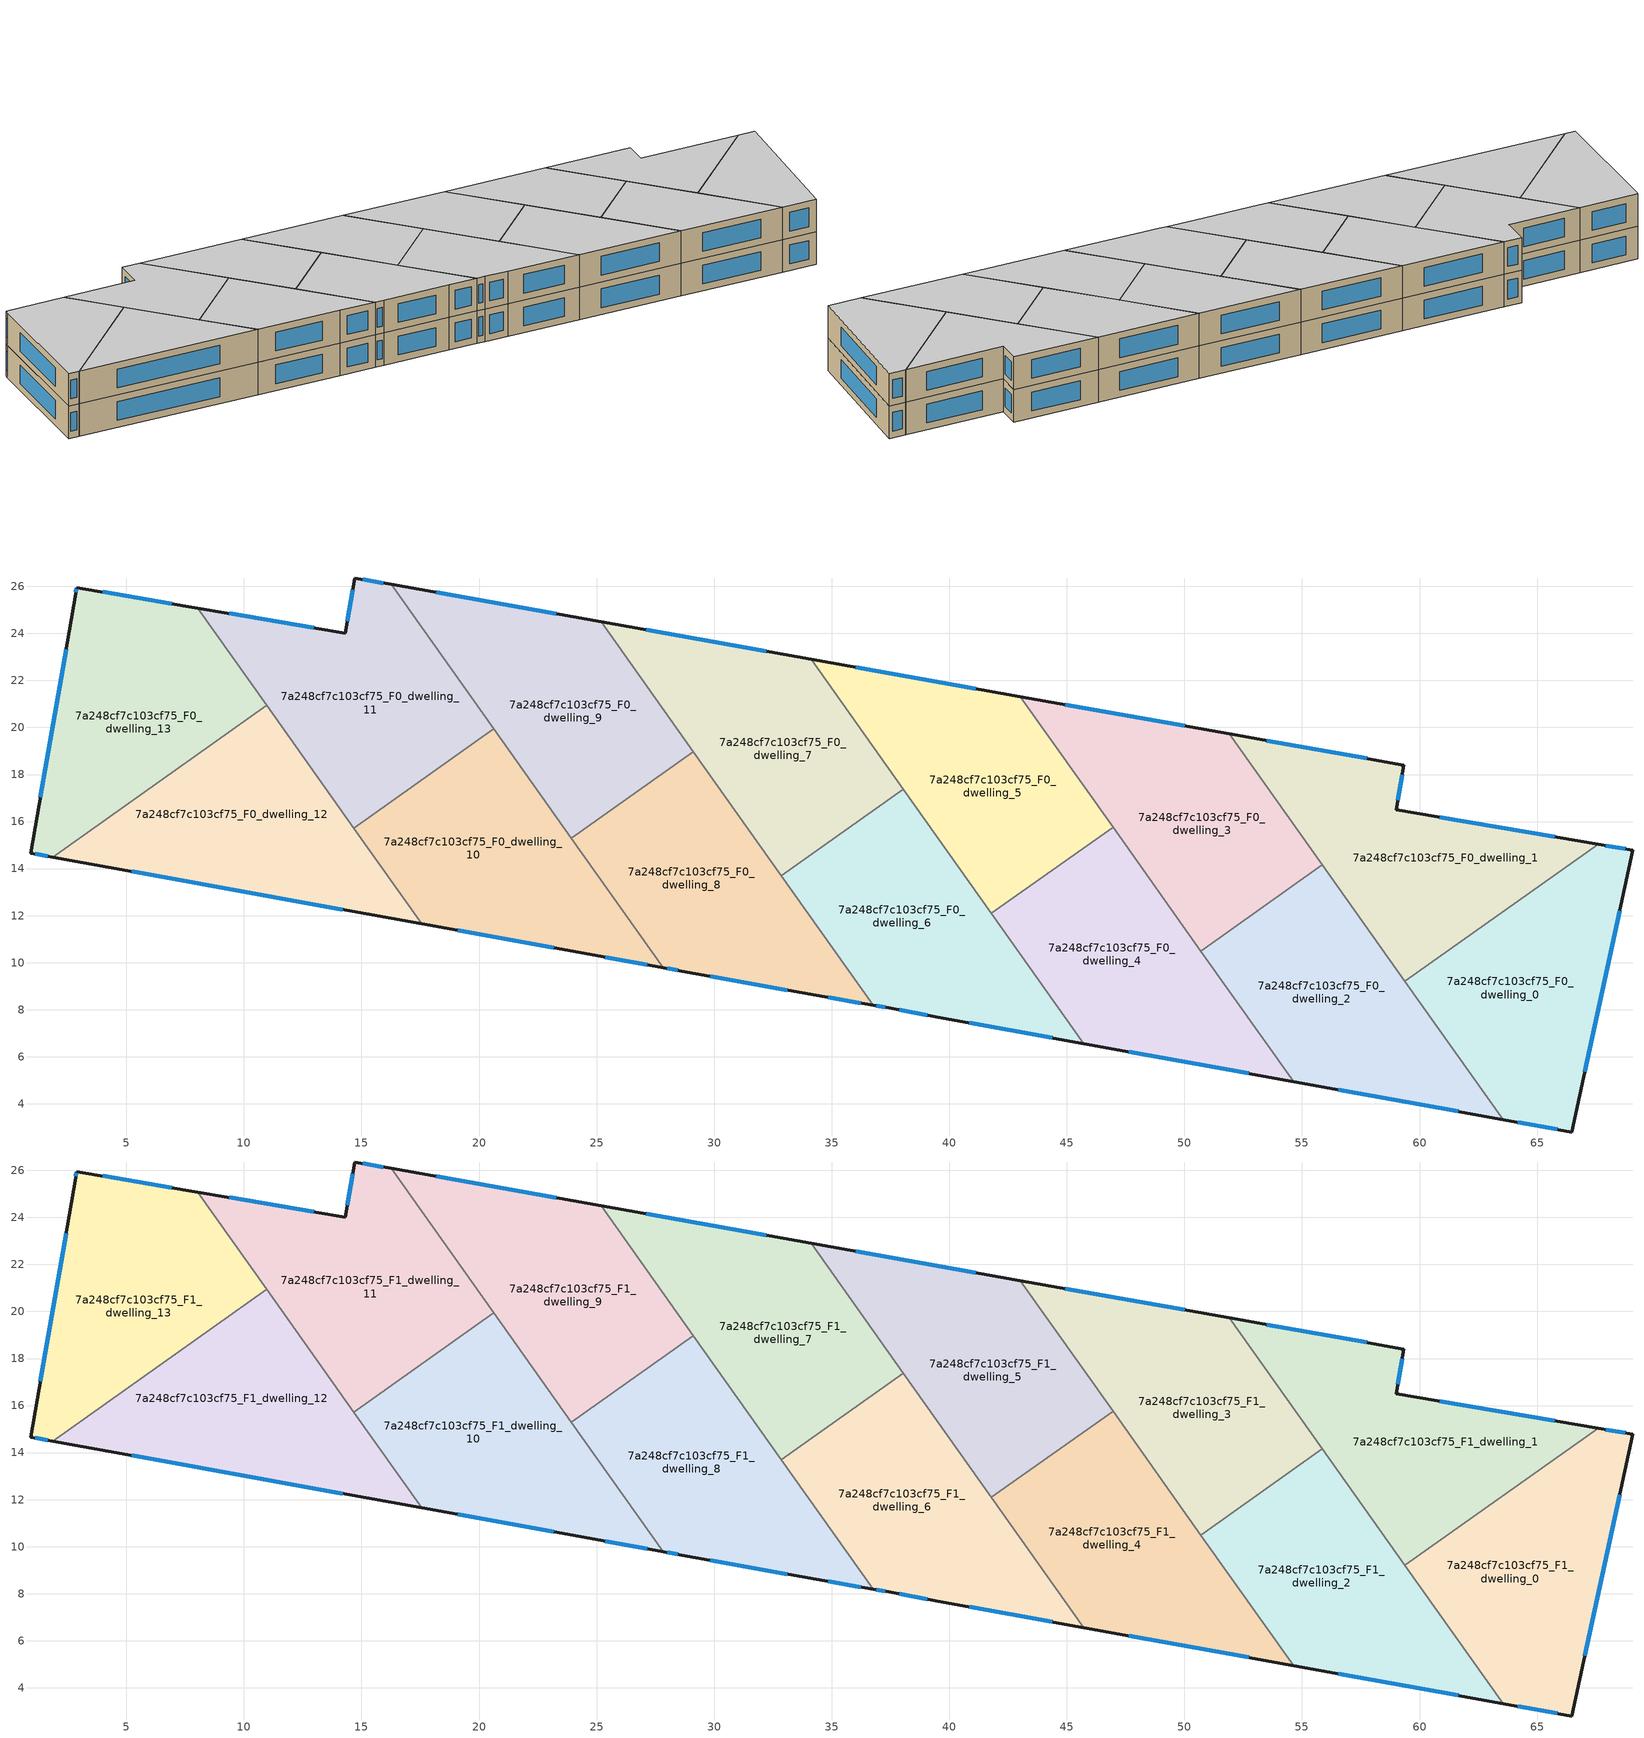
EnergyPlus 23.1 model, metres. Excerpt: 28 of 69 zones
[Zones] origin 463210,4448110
7a248cf7c103cf75_F0_dwelling_0
 floor ground (EU_floor_Construction): 69.07,14.78 66.47,2.8 63.55,3.33 59.38,9.2 67.6,15.03 z0
 wall outside (EU_wall_Construction): 63.55,3.33 66.47,2.8 69.07,14.78 67.6,15.03 z0:3
 wall to 7a248cf7c103cf75_F0_dwelling_1 (EU_wall_Construction): 67.6,15.03 59.38,9.2 z0:3
 wall to 7a248cf7c103cf75_F0_dwelling_2 (EU_wall_Construction): 59.38,9.2 63.55,3.33 z0:3
 window (EU_Window_Construction): 68.75,14.84 67.91,14.98 / 67.03,5.36 68.51,12.22 / 64.18,3.21 65.85,2.91 z0.64:2.36
7a248cf7c103cf75_F0_dwelling_1
 floor ground (EU_floor_Construction): 67.6,15.03 59.38,9.2 51.91,19.73 59.34,18.4 59.01,16.5 z0
 wall outside (EU_wall_Construction): 67.6,15.03 59.01,16.5 59.34,18.4 51.91,19.73 z0:3
 wall to 7a248cf7c103cf75_F0_dwelling_3 (EU_wall_Construction): 51.91,19.73 55.87,14.16 z0:3
 wall to 7a248cf7c103cf75_F0_dwelling_2 (EU_wall_Construction): 55.87,14.16 59.38,9.2 z0:3
 window (EU_Window_Construction): 59.08,16.91 59.27,18 / 65.76,15.35 60.85,16.18 / 57.75,18.69 53.5,19.44 z0.64:2.36
7a248cf7c103cf75_F0_dwelling_10
 floor ground (EU_floor_Construction): 20.62,19.94 27.83,9.79 24.7,10.36 17.56,11.65 14.67,15.72 z0
 wall outside (EU_wall_Construction): 17.56,11.65 24.7,10.36 27.83,9.79 z0:3
 wall to 7a248cf7c103cf75_F0_dwelling_11 (EU_wall_Construction): 20.62,19.94 14.67,15.72 z0:3
 wall to 7a248cf7c103cf75_F0_dwelling_8 (EU_wall_Construction): 27.83,9.79 23.92,15.29 z0:3
 wall to 7a248cf7c103cf75_F0_dwelling_12 (EU_wall_Construction): 14.67,15.72 17.56,11.65 z0:3
 wall to 7a248cf7c103cf75_F0_dwelling_9 (EU_wall_Construction): 23.92,15.29 20.62,19.94 z0:3
 window (EU_Window_Construction): 25.37,10.24 27.16,9.91 / 19.09,11.37 23.17,10.64 z0.64:2.36
7a248cf7c103cf75_F0_dwelling_11
 floor ground (EU_floor_Construction): 16.27,26.08 20.62,19.94 14.67,15.72 8.04,25.08 14.32,24.02 14.72,26.36 z0
 wall outside (EU_wall_Construction): 16.27,26.08 14.72,26.36 14.32,24.02 8.04,25.08 z0:3
 wall to 7a248cf7c103cf75_F0_dwelling_9 (EU_wall_Construction): 20.62,19.94 16.27,26.08 z0:3
 wall to 7a248cf7c103cf75_F0_dwelling_13 (EU_wall_Construction): 8.04,25.08 10.97,20.95 z0:3
 wall to 7a248cf7c103cf75_F0_dwelling_12 (EU_wall_Construction): 10.97,20.95 14.67,15.72 z0:3
 window (EU_Window_Construction): 14.64,25.86 14.41,24.52 / 15.94,26.14 15.05,26.3 / 12.97,24.25 9.38,24.85 z0.64:2.36
7a248cf7c103cf75_F0_dwelling_12
 floor ground (EU_floor_Construction): 10.97,20.95 17.56,11.65 1.86,14.49 z0
 wall outside (EU_wall_Construction): 1.86,14.49 17.56,11.65 z0:3
 wall to 7a248cf7c103cf75_F0_dwelling_13 (EU_wall_Construction): 10.97,20.95 1.86,14.49 z0:3
 window (EU_Window_Construction): 5.23,13.88 14.2,12.26 z0.64:2.36
7a248cf7c103cf75_F0_dwelling_13
 floor ground (EU_floor_Construction): 8.04,25.08 10.97,20.95 1.86,14.49 0.93,14.66 2.84,25.7 2.89,25.95 z0
 wall outside (EU_wall_Construction): 8.04,25.08 2.89,25.95 2.84,25.7 0.93,14.66 1.86,14.49 z0:3
 window (EU_Window_Construction): 1.13,14.62 1.66,14.53 / 2.44,23.33 1.34,17.02 / 2.88,25.9 2.85,25.75 / 6.93,25.27 3.99,25.76 z0.64:2.36
7a248cf7c103cf75_F0_dwelling_2
 floor ground (EU_floor_Construction): 55.87,14.16 63.55,3.33 54.64,4.94 50.7,10.49 z0
 wall outside (EU_wall_Construction): 54.64,4.94 63.55,3.33 z0:3
 wall to 7a248cf7c103cf75_F0_dwelling_3 (EU_wall_Construction): 55.87,14.16 50.7,10.49 z0:3
 wall to 7a248cf7c103cf75_F0_dwelling_4 (EU_wall_Construction): 50.7,10.49 54.64,4.94 z0:3
 window (EU_Window_Construction): 56.55,4.59 61.64,3.67 z0.64:2.36
7a248cf7c103cf75_F0_dwelling_3
 floor ground (EU_floor_Construction): 51.91,19.73 55.87,14.16 50.7,10.49 43.03,21.31 z0
 wall outside (EU_wall_Construction): 51.91,19.73 43.03,21.31 z0:3
 wall to 7a248cf7c103cf75_F0_dwelling_5 (EU_wall_Construction): 43.03,21.31 46.96,15.76 z0:3
 wall to 7a248cf7c103cf75_F0_dwelling_4 (EU_wall_Construction): 46.96,15.76 50.7,10.49 z0:3
 window (EU_Window_Construction): 50.01,20.07 44.93,20.97 z0.64:2.36
7a248cf7c103cf75_F0_dwelling_4
 floor ground (EU_floor_Construction): 46.96,15.76 54.64,4.94 45.72,6.55 41.79,12.09 z0
 wall outside (EU_wall_Construction): 45.72,6.55 54.64,4.94 z0:3
 wall to 7a248cf7c103cf75_F0_dwelling_5 (EU_wall_Construction): 46.96,15.76 41.79,12.09 z0:3
 wall to 7a248cf7c103cf75_F0_dwelling_6 (EU_wall_Construction): 41.79,12.09 45.72,6.55 z0:3
 window (EU_Window_Construction): 47.63,6.21 52.73,5.29 z0.64:2.36
7a248cf7c103cf75_F0_dwelling_5
 floor ground (EU_floor_Construction): 43.03,21.31 46.96,15.76 41.79,12.09 34.12,22.9 z0
 wall outside (EU_wall_Construction): 43.03,21.31 34.12,22.9 z0:3
 wall to 7a248cf7c103cf75_F0_dwelling_7 (EU_wall_Construction): 34.12,22.9 38.04,17.37 z0:3
 wall to 7a248cf7c103cf75_F0_dwelling_6 (EU_wall_Construction): 38.04,17.37 41.79,12.09 z0:3
 window (EU_Window_Construction): 41.12,21.65 36.03,22.56 z0.64:2.36
7a248cf7c103cf75_F0_dwelling_6
 floor ground (EU_floor_Construction): 38.04,17.37 45.72,6.55 39.51,7.68 37.42,8.08 36.76,8.19 32.86,13.69 z0
 wall outside (EU_wall_Construction): 36.76,8.19 37.42,8.08 39.51,7.68 45.72,6.55 z0:3
 wall to 7a248cf7c103cf75_F0_dwelling_7 (EU_wall_Construction): 38.04,17.37 32.86,13.69 z0:3
 wall to 7a248cf7c103cf75_F0_dwelling_8 (EU_wall_Construction): 32.86,13.69 36.76,8.19 z0:3
 window (EU_Window_Construction): 40.84,7.44 44.39,6.8 / 37.87,7.99 39.06,7.76 / 36.9,8.17 37.28,8.1 z0.64:2.36
7a248cf7c103cf75_F0_dwelling_7
 floor ground (EU_floor_Construction): 34.12,22.9 38.04,17.37 32.86,13.69 25.2,24.49 z0
 wall outside (EU_wall_Construction): 34.12,22.9 25.2,24.49 z0:3
 wall to 7a248cf7c103cf75_F0_dwelling_9 (EU_wall_Construction): 25.2,24.49 29.11,18.98 z0:3
 wall to 7a248cf7c103cf75_F0_dwelling_8 (EU_wall_Construction): 29.11,18.97 32.86,13.69 z0:3
 window (EU_Window_Construction): 32.21,23.24 27.11,24.15 z0.64:2.36
7a248cf7c103cf75_F0_dwelling_8
 floor ground (EU_floor_Construction): 29.11,18.97 36.76,8.19 34.34,8.61 28.61,9.64 27.83,9.79 23.92,15.29 z0
 wall outside (EU_wall_Construction): 27.83,9.79 28.61,9.64 34.34,8.61 36.76,8.19 z0:3
 wall to 7a248cf7c103cf75_F0_dwelling_9 (EU_wall_Construction): 29.11,18.97 23.92,15.29 z0:3
 window (EU_Window_Construction): 34.86,8.52 36.24,8.28 / 29.84,9.42 33.11,8.83 / 28,9.75 28.45,9.67 z0.64:2.36
7a248cf7c103cf75_F0_dwelling_9
 floor ground (EU_floor_Construction): 25.2,24.49 29.11,18.97 23.92,15.29 16.27,26.08 z0
 wall outside (EU_wall_Construction): 25.2,24.49 16.27,26.08 z0:3
 window (EU_Window_Construction): 23.29,24.83 18.18,25.74 z0.64:2.36
7a248cf7c103cf75_F1_dwelling_0
 floor to 7a248cf7c103cf75_F0_dwelling_0 (EU_floor_Construction): 69.07,14.78 66.47,2.8 63.55,3.33 59.38,9.2 67.6,15.03 z3
 wall outside (EU_wall_Construction): 63.55,3.33 66.47,2.8 69.07,14.78 67.6,15.03 z3:6
 wall to 7a248cf7c103cf75_F1_dwelling_1 (EU_wall_Construction): 67.6,15.03 59.38,9.2 z3:6
 wall to 7a248cf7c103cf75_F1_dwelling_2 (EU_wall_Construction): 59.38,9.2 63.55,3.33 z3:6
 window (EU_Window_Construction): 68.75,14.84 67.91,14.98 / 67.03,5.36 68.51,12.22 / 64.18,3.21 65.85,2.91 z3.64:5.36
 ceiling to 7a248cf7c103cf75_F2_dwelling_0 (EU_floor_Construction): 66.47,2.8 69.07,14.78 67.6,15.03 59.38,9.2 63.55,3.33 z6
7a248cf7c103cf75_F1_dwelling_1
 floor to 7a248cf7c103cf75_F0_dwelling_1 (EU_floor_Construction): 67.6,15.03 59.38,9.2 51.91,19.73 59.34,18.4 59.01,16.5 z3
 wall outside (EU_wall_Construction): 67.6,15.03 59.01,16.5 59.34,18.4 51.91,19.73 z3:6
 wall to 7a248cf7c103cf75_F1_dwelling_3 (EU_wall_Construction): 51.91,19.73 55.87,14.16 z3:6
 wall to 7a248cf7c103cf75_F1_dwelling_2 (EU_wall_Construction): 55.87,14.16 59.38,9.2 z3:6
 window (EU_Window_Construction): 59.08,16.91 59.27,18 / 65.76,15.35 60.85,16.18 / 57.75,18.69 53.5,19.44 z3.64:5.36
 ceiling to 7a248cf7c103cf75_F2_dwelling_1 (EU_floor_Construction): 67.6,15.03 59.01,16.5 59.34,18.4 51.91,19.73 59.38,9.2 z6
7a248cf7c103cf75_F1_dwelling_10
 floor to 7a248cf7c103cf75_F0_dwelling_10 (EU_floor_Construction): 20.62,19.94 27.83,9.79 24.7,10.36 17.56,11.65 14.67,15.72 z3
 wall outside (EU_wall_Construction): 17.56,11.65 24.7,10.36 27.83,9.79 z3:6
 wall to 7a248cf7c103cf75_F1_dwelling_11 (EU_wall_Construction): 20.62,19.94 14.67,15.72 z3:6
 wall to 7a248cf7c103cf75_F1_dwelling_8 (EU_wall_Construction): 27.83,9.79 23.92,15.29 z3:6
 wall to 7a248cf7c103cf75_F1_dwelling_12 (EU_wall_Construction): 14.67,15.72 17.56,11.65 z3:6
 wall to 7a248cf7c103cf75_F1_dwelling_9 (EU_wall_Construction): 23.92,15.29 20.62,19.94 z3:6
 window (EU_Window_Construction): 25.37,10.24 27.16,9.91 / 19.09,11.37 23.17,10.64 z3.64:5.36
 ceiling to 7a248cf7c103cf75_F2_dwelling_10 (EU_floor_Construction): 27.83,9.79 20.62,19.94 14.67,15.72 17.56,11.65 24.7,10.36 z6
7a248cf7c103cf75_F1_dwelling_11
 floor to 7a248cf7c103cf75_F0_dwelling_11 (EU_floor_Construction): 16.27,26.08 20.62,19.94 14.67,15.72 8.04,25.08 14.32,24.02 14.72,26.36 z3
 wall outside (EU_wall_Construction): 16.27,26.08 14.72,26.36 14.32,24.02 8.04,25.08 z3:6
 wall to 7a248cf7c103cf75_F1_dwelling_9 (EU_wall_Construction): 20.62,19.94 16.27,26.08 z3:6
 wall to 7a248cf7c103cf75_F1_dwelling_13 (EU_wall_Construction): 8.04,25.08 10.97,20.95 z3:6
 wall to 7a248cf7c103cf75_F1_dwelling_12 (EU_wall_Construction): 10.97,20.95 14.67,15.72 z3:6
 window (EU_Window_Construction): 14.64,25.86 14.41,24.52 / 15.94,26.14 15.05,26.3 / 12.97,24.25 9.38,24.85 z3.64:5.36
 ceiling to 7a248cf7c103cf75_F2_dwelling_11 (EU_floor_Construction): 20.62,19.94 16.27,26.08 14.72,26.36 14.32,24.02 8.04,25.08 14.67,15.72 z6
7a248cf7c103cf75_F1_dwelling_12
 floor to 7a248cf7c103cf75_F0_dwelling_12 (EU_floor_Construction): 10.97,20.95 17.56,11.65 1.86,14.49 z3
 wall outside (EU_wall_Construction): 1.86,14.49 17.56,11.65 z3:6
 wall to 7a248cf7c103cf75_F1_dwelling_13 (EU_wall_Construction): 10.97,20.95 1.86,14.49 z3:6
 window (EU_Window_Construction): 5.23,13.88 14.2,12.26 z3.64:5.36
 ceiling to 7a248cf7c103cf75_F2_dwelling_12 (EU_floor_Construction): 17.56,11.65 10.97,20.95 1.86,14.49 z6
7a248cf7c103cf75_F1_dwelling_13
 floor to 7a248cf7c103cf75_F0_dwelling_13 (EU_floor_Construction): 8.04,25.08 10.97,20.95 1.86,14.49 0.93,14.66 2.84,25.7 2.89,25.95 z3
 wall outside (EU_wall_Construction): 8.04,25.08 2.89,25.95 2.84,25.7 0.93,14.66 1.86,14.49 z3:6
 window (EU_Window_Construction): 1.13,14.62 1.66,14.53 / 2.44,23.33 1.34,17.02 / 2.88,25.9 2.85,25.75 / 6.93,25.27 3.99,25.76 z3.64:5.36
 ceiling to 7a248cf7c103cf75_F2_dwelling_13 (EU_floor_Construction): 10.97,20.95 8.04,25.08 2.89,25.95 2.84,25.7 0.93,14.66 1.86,14.49 z6
7a248cf7c103cf75_F1_dwelling_2
 floor to 7a248cf7c103cf75_F0_dwelling_2 (EU_floor_Construction): 55.87,14.16 63.55,3.33 54.64,4.94 50.7,10.49 z3
 wall outside (EU_wall_Construction): 54.64,4.94 63.55,3.33 z3:6
 wall to 7a248cf7c103cf75_F1_dwelling_3 (EU_wall_Construction): 55.87,14.16 50.7,10.49 z3:6
 wall to 7a248cf7c103cf75_F1_dwelling_4 (EU_wall_Construction): 50.7,10.49 54.64,4.94 z3:6
 window (EU_Window_Construction): 56.55,4.59 61.64,3.67 z3.64:5.36
 ceiling to 7a248cf7c103cf75_F2_dwelling_2 (EU_floor_Construction): 63.55,3.33 55.87,14.16 50.7,10.49 54.64,4.94 z6
7a248cf7c103cf75_F1_dwelling_3
 floor to 7a248cf7c103cf75_F0_dwelling_3 (EU_floor_Construction): 51.91,19.73 55.87,14.16 50.7,10.49 43.03,21.31 z3
 wall outside (EU_wall_Construction): 51.91,19.73 43.03,21.31 z3:6
 wall to 7a248cf7c103cf75_F1_dwelling_5 (EU_wall_Construction): 43.03,21.31 46.96,15.76 z3:6
 wall to 7a248cf7c103cf75_F1_dwelling_4 (EU_wall_Construction): 46.96,15.76 50.7,10.49 z3:6
 window (EU_Window_Construction): 50.01,20.07 44.93,20.97 z3.64:5.36
 ceiling to 7a248cf7c103cf75_F2_dwelling_3 (EU_floor_Construction): 55.87,14.16 51.91,19.73 43.03,21.31 50.7,10.49 z6
7a248cf7c103cf75_F1_dwelling_4
 floor to 7a248cf7c103cf75_F0_dwelling_4 (EU_floor_Construction): 46.96,15.76 54.64,4.94 45.72,6.55 41.79,12.09 z3
 wall outside (EU_wall_Construction): 45.72,6.55 54.64,4.94 z3:6
 wall to 7a248cf7c103cf75_F1_dwelling_5 (EU_wall_Construction): 46.96,15.76 41.79,12.09 z3:6
 wall to 7a248cf7c103cf75_F1_dwelling_6 (EU_wall_Construction): 41.79,12.09 45.72,6.55 z3:6
 window (EU_Window_Construction): 47.63,6.21 52.73,5.29 z3.64:5.36
 ceiling to 7a248cf7c103cf75_F2_dwelling_4 (EU_floor_Construction): 54.64,4.94 46.96,15.76 41.79,12.09 45.72,6.55 z6
7a248cf7c103cf75_F1_dwelling_5
 floor to 7a248cf7c103cf75_F0_dwelling_5 (EU_floor_Construction): 43.03,21.31 46.96,15.76 41.79,12.09 34.12,22.9 z3
 wall outside (EU_wall_Construction): 43.03,21.31 34.12,22.9 z3:6
 wall to 7a248cf7c103cf75_F1_dwelling_7 (EU_wall_Construction): 34.12,22.9 38.04,17.37 z3:6
 wall to 7a248cf7c103cf75_F1_dwelling_6 (EU_wall_Construction): 38.04,17.37 41.79,12.09 z3:6
 window (EU_Window_Construction): 41.12,21.65 36.03,22.56 z3.64:5.36
 ceiling to 7a248cf7c103cf75_F2_dwelling_5 (EU_floor_Construction): 46.96,15.76 43.03,21.31 34.12,22.9 41.79,12.09 z6
7a248cf7c103cf75_F1_dwelling_6
 floor to 7a248cf7c103cf75_F0_dwelling_6 (EU_floor_Construction): 38.04,17.37 45.72,6.55 39.51,7.68 37.42,8.08 36.76,8.19 32.86,13.69 z3
 wall outside (EU_wall_Construction): 36.76,8.19 37.42,8.08 39.51,7.68 45.72,6.55 z3:6
 wall to 7a248cf7c103cf75_F1_dwelling_7 (EU_wall_Construction): 38.04,17.37 32.86,13.69 z3:6
 wall to 7a248cf7c103cf75_F1_dwelling_8 (EU_wall_Construction): 32.86,13.69 36.76,8.19 z3:6
 window (EU_Window_Construction): 40.84,7.44 44.39,6.8 / 37.87,7.99 39.06,7.76 / 36.9,8.17 37.28,8.1 z3.64:5.36
 ceiling to 7a248cf7c103cf75_F2_dwelling_6 (EU_floor_Construction): 45.72,6.55 38.04,17.37 32.86,13.69 36.76,8.19 37.42,8.08 39.51,7.68 z6
7a248cf7c103cf75_F1_dwelling_7
 floor to 7a248cf7c103cf75_F0_dwelling_7 (EU_floor_Construction): 34.12,22.9 38.04,17.37 32.86,13.69 25.2,24.49 z3
 wall outside (EU_wall_Construction): 34.12,22.9 25.2,24.49 z3:6
 wall to 7a248cf7c103cf75_F1_dwelling_9 (EU_wall_Construction): 25.2,24.49 29.11,18.98 z3:6
 wall to 7a248cf7c103cf75_F1_dwelling_8 (EU_wall_Construction): 29.11,18.97 32.86,13.69 z3:6
 window (EU_Window_Construction): 32.21,23.24 27.11,24.15 z3.64:5.36
 ceiling to 7a248cf7c103cf75_F2_dwelling_7 (EU_floor_Construction): 38.04,17.37 34.12,22.9 25.2,24.49 32.86,13.69 z6
7a248cf7c103cf75_F1_dwelling_8
 floor to 7a248cf7c103cf75_F0_dwelling_8 (EU_floor_Construction): 29.11,18.97 36.76,8.19 34.34,8.61 28.61,9.64 27.83,9.79 23.92,15.29 z3
 wall outside (EU_wall_Construction): 27.83,9.79 28.61,9.64 34.34,8.61 36.76,8.19 z3:6
 wall to 7a248cf7c103cf75_F1_dwelling_9 (EU_wall_Construction): 29.11,18.97 23.92,15.29 z3:6
 window (EU_Window_Construction): 34.86,8.52 36.24,8.28 / 29.84,9.42 33.11,8.83 / 28,9.75 28.45,9.67 z3.64:5.36
 ceiling to 7a248cf7c103cf75_F2_dwelling_8 (EU_floor_Construction): 36.76,8.19 29.11,18.97 23.92,15.29 27.83,9.79 28.61,9.64 34.34,8.61 z6
7a248cf7c103cf75_F1_dwelling_9
 floor to 7a248cf7c103cf75_F0_dwelling_9 (EU_floor_Construction): 25.2,24.49 29.11,18.97 23.92,15.29 16.27,26.08 z3
 wall outside (EU_wall_Construction): 25.2,24.49 16.27,26.08 z3:6
 window (EU_Window_Construction): 23.29,24.83 18.18,25.74 z3.64:5.36
 ceiling to 7a248cf7c103cf75_F2_dwelling_9 (EU_floor_Construction): 29.11,18.97 25.2,24.49 16.27,26.08 23.92,15.29 z6
[Building]
EU S2 Campaign: North Axis=0; Terrain=City; Solar Distribution=FullExterior
[Site:Location]
Yerevan-Zvartnots.Intl.AP: Latitude=40.15; Longitude=44.383; Time Zone=4; Elevation=854
[SizingPeriod:WeatherFileDays]
AnnualSizingPeriod: Begin Month=1; Begin Day of Month=1; End Month=12; End Day of Month=31; Day of Week for Start Day=Monday; Use Weather File Daylight Saving Period=No; Use Weather File Rain and Snow Indicators=No
[MATERIAL]
EU_InternalMass_Material: Roughness=MediumRough; Thickness=0.1; Conductivity=1; Density=1800; Specific Heat=900; Thermal Absorptance=0.9; Solar Absorptance=0.7; Visible Absorptance=0.7
[MATERIAL:NOMASS] Roughness=MediumRough; Thermal Absorptance=0.9; Solar Absorptance=0.7; Visible Absorptance=0.7
Name | Thermal Resistance
EU_wall_NoMass | 1.05043
EU_floor_NoMass | 0.478065
[WINDOWMATERIAL:SIMPLEGLAZINGSYSTEM]
EU_Window_SimpleGlazing: UFactor=2.5566; Solar Heat Gain Coefficient=0.75; Visible Transmittance=0.75
[CONSTRUCTION]
EU_wall_Construction: EU_wall_NoMass
EU_floor_Construction: EU_floor_NoMass
EU_Window_Construction: EU_Window_SimpleGlazing
EU_InternalMass_Construction: EU_InternalMass_Material
[ZONE] Type=1; Multiplier=1; Ceiling Height=autocalculate; Floor Area=autocalculate; Part of Total Floor Area=Yes
Name | Volume
7a248cf7c103cf75_F0_dwelling_0; 7a248cf7c103cf75_F1_dwelling_0 | 190.877
7a248cf7c103cf75_F0_dwelling_1; 7a248cf7c103cf75_F1_dwelling_1 | 190.873
7a248cf7c103cf75_F0_dwelling_10; 7a248cf7c103cf75_F1_dwelling_10; 7a248cf7c103cf75_F0_dwelling_3; 7a248cf7c103cf75_F1_dwelling_3 | 190.831
7a248cf7c103cf75_F0_dwelling_11; 7a248cf7c103cf75_F1_dwelling_11 | 190.856
7a248cf7c103cf75_F0_dwelling_12; 7a248cf7c103cf75_F1_dwelling_12 | 190.879
7a248cf7c103cf75_F0_dwelling_13; 7a248cf7c103cf75_F1_dwelling_13 | 190.842
7a248cf7c103cf75_F0_dwelling_2; 7a248cf7c103cf75_F1_dwelling_2 | 190.843
7a248cf7c103cf75_F0_dwelling_4; 7a248cf7c103cf75_F1_dwelling_4 | 190.86
7a248cf7c103cf75_F0_dwelling_5; 7a248cf7c103cf75_F1_dwelling_5 | 190.867
7a248cf7c103cf75_F0_dwelling_6; 7a248cf7c103cf75_F1_dwelling_6 | 190.872
7a248cf7c103cf75_F0_dwelling_7; 7a248cf7c103cf75_F1_dwelling_7 | 190.839
7a248cf7c103cf75_F0_dwelling_8; 7a248cf7c103cf75_F1_dwelling_8 | 190.834
7a248cf7c103cf75_F0_dwelling_9; 7a248cf7c103cf75_F1_dwelling_9 | 190.829
[INTERNALMASS] Construction=EU_InternalMass_Construction
Name | Zone or ZoneList | Surface Area
7a248cf7c103cf75_F0_dwelling_0_EU_InternalMass | 7a248cf7c103cf75_F0_dwelling_0 | 63.6238
7a248cf7c103cf75_F0_dwelling_1_EU_InternalMass | 7a248cf7c103cf75_F0_dwelling_1 | 63.6247
7a248cf7c103cf75_F0_dwelling_2_EU_InternalMass | 7a248cf7c103cf75_F0_dwelling_2 | 63.6141
7a248cf7c103cf75_F0_dwelling_3_EU_InternalMass | 7a248cf7c103cf75_F0_dwelling_3 | 63.6099
7a248cf7c103cf75_F0_dwelling_4_EU_InternalMass | 7a248cf7c103cf75_F0_dwelling_4 | 63.6183
7a248cf7c103cf75_F0_dwelling_5_EU_InternalMass | 7a248cf7c103cf75_F0_dwelling_5 | 63.622
7a248cf7c103cf75_F0_dwelling_6_EU_InternalMass | 7a248cf7c103cf75_F0_dwelling_6 | 63.624
7a248cf7c103cf75_F0_dwelling_7_EU_InternalMass | 7a248cf7c103cf75_F0_dwelling_7 | 63.6132
7a248cf7c103cf75_F0_dwelling_8_EU_InternalMass | 7a248cf7c103cf75_F0_dwelling_8 | 63.6106
7a248cf7c103cf75_F0_dwelling_9_EU_InternalMass | 7a248cf7c103cf75_F0_dwelling_9 | 63.6087
7a248cf7c103cf75_F0_dwelling_10_EU_InternalMass | 7a248cf7c103cf75_F0_dwelling_10 | 63.6091
7a248cf7c103cf75_F0_dwelling_11_EU_InternalMass | 7a248cf7c103cf75_F0_dwelling_11 | 63.6194
7a248cf7c103cf75_F0_dwelling_12_EU_InternalMass | 7a248cf7c103cf75_F0_dwelling_12 | 63.6241
7a248cf7c103cf75_F0_dwelling_13_EU_InternalMass | 7a248cf7c103cf75_F0_dwelling_13 | 63.6142
7a248cf7c103cf75_F1_dwelling_0_EU_InternalMass | 7a248cf7c103cf75_F1_dwelling_0 | 63.6238
7a248cf7c103cf75_F1_dwelling_1_EU_InternalMass | 7a248cf7c103cf75_F1_dwelling_1 | 63.6247
7a248cf7c103cf75_F1_dwelling_2_EU_InternalMass | 7a248cf7c103cf75_F1_dwelling_2 | 63.6141
7a248cf7c103cf75_F1_dwelling_3_EU_InternalMass | 7a248cf7c103cf75_F1_dwelling_3 | 63.6099
7a248cf7c103cf75_F1_dwelling_4_EU_InternalMass | 7a248cf7c103cf75_F1_dwelling_4 | 63.6183
7a248cf7c103cf75_F1_dwelling_5_EU_InternalMass | 7a248cf7c103cf75_F1_dwelling_5 | 63.622
7a248cf7c103cf75_F1_dwelling_6_EU_InternalMass | 7a248cf7c103cf75_F1_dwelling_6 | 63.624
7a248cf7c103cf75_F1_dwelling_7_EU_InternalMass | 7a248cf7c103cf75_F1_dwelling_7 | 63.6132
7a248cf7c103cf75_F1_dwelling_8_EU_InternalMass | 7a248cf7c103cf75_F1_dwelling_8 | 63.6106
7a248cf7c103cf75_F1_dwelling_9_EU_InternalMass | 7a248cf7c103cf75_F1_dwelling_9 | 63.6087
7a248cf7c103cf75_F1_dwelling_10_EU_InternalMass | 7a248cf7c103cf75_F1_dwelling_10 | 63.6091
7a248cf7c103cf75_F1_dwelling_11_EU_InternalMass | 7a248cf7c103cf75_F1_dwelling_11 | 63.6194
7a248cf7c103cf75_F1_dwelling_12_EU_InternalMass | 7a248cf7c103cf75_F1_dwelling_12 | 63.6241
7a248cf7c103cf75_F1_dwelling_13_EU_InternalMass | 7a248cf7c103cf75_F1_dwelling_13 | 63.6142
[OTHEREQUIPMENT] Fuel Type=Electricity; Design Level Calculation Method=Watts/Area; Power per Zone Floor Area=1; Fraction Latent=0; Fraction Radiant=0; Fraction Lost=0; Carbon Dioxide Generation Rate=0; EndUse Subcategory=EU_Step8_InternalGains
Name | Zone or ZoneList or Space or SpaceList | Schedule
EU_Step8_InternalGain_7a248cf7c103cf75_F0_dwelling_0_f000 | 7a248cf7c103cf75_F0_dwelling_0 | EU_Step8_GainSchedule_7a248cf7c103cf75_F0_dwelling_0_f000
EU_Step8_InternalGain_7a248cf7c103cf75_F0_dwelling_1_f000 | 7a248cf7c103cf75_F0_dwelling_1 | EU_Step8_GainSchedule_7a248cf7c103cf75_F0_dwelling_1_f000
EU_Step8_InternalGain_7a248cf7c103cf75_F0_dwelling_2_f000 | 7a248cf7c103cf75_F0_dwelling_2 | EU_Step8_GainSchedule_7a248cf7c103cf75_F0_dwelling_2_f000
EU_Step8_InternalGain_7a248cf7c103cf75_F0_dwelling_3_f000 | 7a248cf7c103cf75_F0_dwelling_3 | EU_Step8_GainSchedule_7a248cf7c103cf75_F0_dwelling_3_f000
EU_Step8_InternalGain_7a248cf7c103cf75_F0_dwelling_4_f000 | 7a248cf7c103cf75_F0_dwelling_4 | EU_Step8_GainSchedule_7a248cf7c103cf75_F0_dwelling_4_f000
EU_Step8_InternalGain_7a248cf7c103cf75_F0_dwelling_5_f000 | 7a248cf7c103cf75_F0_dwelling_5 | EU_Step8_GainSchedule_7a248cf7c103cf75_F0_dwelling_5_f000
EU_Step8_InternalGain_7a248cf7c103cf75_F0_dwelling_6_f000 | 7a248cf7c103cf75_F0_dwelling_6 | EU_Step8_GainSchedule_7a248cf7c103cf75_F0_dwelling_6_f000
EU_Step8_InternalGain_7a248cf7c103cf75_F0_dwelling_7_f000 | 7a248cf7c103cf75_F0_dwelling_7 | EU_Step8_GainSchedule_7a248cf7c103cf75_F0_dwelling_7_f000
EU_Step8_InternalGain_7a248cf7c103cf75_F0_dwelling_8_f000 | 7a248cf7c103cf75_F0_dwelling_8 | EU_Step8_GainSchedule_7a248cf7c103cf75_F0_dwelling_8_f000
EU_Step8_InternalGain_7a248cf7c103cf75_F0_dwelling_9_f000 | 7a248cf7c103cf75_F0_dwelling_9 | EU_Step8_GainSchedule_7a248cf7c103cf75_F0_dwelling_9_f000
EU_Step8_InternalGain_7a248cf7c103cf75_F0_dwelling_10_f000 | 7a248cf7c103cf75_F0_dwelling_10 | EU_Step8_GainSchedule_7a248cf7c103cf75_F0_dwelling_10_f000
EU_Step8_InternalGain_7a248cf7c103cf75_F0_dwelling_11_f000 | 7a248cf7c103cf75_F0_dwelling_11 | EU_Step8_GainSchedule_7a248cf7c103cf75_F0_dwelling_11_f000
EU_Step8_InternalGain_7a248cf7c103cf75_F0_dwelling_12_f000 | 7a248cf7c103cf75_F0_dwelling_12 | EU_Step8_GainSchedule_7a248cf7c103cf75_F0_dwelling_12_f000
EU_Step8_InternalGain_7a248cf7c103cf75_F0_dwelling_13_f000 | 7a248cf7c103cf75_F0_dwelling_13 | EU_Step8_GainSchedule_7a248cf7c103cf75_F0_dwelling_13_f000
EU_Step8_InternalGain_7a248cf7c103cf75_F1_dwelling_0_f000 | 7a248cf7c103cf75_F1_dwelling_0 | EU_Step8_GainSchedule_7a248cf7c103cf75_F1_dwelling_0_f000
EU_Step8_InternalGain_7a248cf7c103cf75_F1_dwelling_1_f000 | 7a248cf7c103cf75_F1_dwelling_1 | EU_Step8_GainSchedule_7a248cf7c103cf75_F1_dwelling_1_f000
EU_Step8_InternalGain_7a248cf7c103cf75_F1_dwelling_2_f000 | 7a248cf7c103cf75_F1_dwelling_2 | EU_Step8_GainSchedule_7a248cf7c103cf75_F1_dwelling_2_f000
EU_Step8_InternalGain_7a248cf7c103cf75_F1_dwelling_3_f000 | 7a248cf7c103cf75_F1_dwelling_3 | EU_Step8_GainSchedule_7a248cf7c103cf75_F1_dwelling_3_f000
EU_Step8_InternalGain_7a248cf7c103cf75_F1_dwelling_4_f000 | 7a248cf7c103cf75_F1_dwelling_4 | EU_Step8_GainSchedule_7a248cf7c103cf75_F1_dwelling_4_f000
EU_Step8_InternalGain_7a248cf7c103cf75_F1_dwelling_5_f000 | 7a248cf7c103cf75_F1_dwelling_5 | EU_Step8_GainSchedule_7a248cf7c103cf75_F1_dwelling_5_f000
EU_Step8_InternalGain_7a248cf7c103cf75_F1_dwelling_6_f000 | 7a248cf7c103cf75_F1_dwelling_6 | EU_Step8_GainSchedule_7a248cf7c103cf75_F1_dwelling_6_f000
EU_Step8_InternalGain_7a248cf7c103cf75_F1_dwelling_7_f000 | 7a248cf7c103cf75_F1_dwelling_7 | EU_Step8_GainSchedule_7a248cf7c103cf75_F1_dwelling_7_f000
EU_Step8_InternalGain_7a248cf7c103cf75_F1_dwelling_8_f000 | 7a248cf7c103cf75_F1_dwelling_8 | EU_Step8_GainSchedule_7a248cf7c103cf75_F1_dwelling_8_f000
EU_Step8_InternalGain_7a248cf7c103cf75_F1_dwelling_9_f000 | 7a248cf7c103cf75_F1_dwelling_9 | EU_Step8_GainSchedule_7a248cf7c103cf75_F1_dwelling_9_f000
EU_Step8_InternalGain_7a248cf7c103cf75_F1_dwelling_10_f000 | 7a248cf7c103cf75_F1_dwelling_10 | EU_Step8_GainSchedule_7a248cf7c103cf75_F1_dwelling_10_f000
EU_Step8_InternalGain_7a248cf7c103cf75_F1_dwelling_11_f000 | 7a248cf7c103cf75_F1_dwelling_11 | EU_Step8_GainSchedule_7a248cf7c103cf75_F1_dwelling_11_f000
EU_Step8_InternalGain_7a248cf7c103cf75_F1_dwelling_12_f000 | 7a248cf7c103cf75_F1_dwelling_12 | EU_Step8_GainSchedule_7a248cf7c103cf75_F1_dwelling_12_f000
EU_Step8_InternalGain_7a248cf7c103cf75_F1_dwelling_13_f000 | 7a248cf7c103cf75_F1_dwelling_13 | EU_Step8_GainSchedule_7a248cf7c103cf75_F1_dwelling_13_f000
[ZONEVENTILATION:DESIGNFLOWRATE] Schedule=EU_AlwaysOn; Design Flow Rate Calculation Method=AirChanges/Hour; Air Changes per Hour=0.557805; Ventilation Type=Natural; Fan Pressure Rise=0; Fan Total Efficiency=1; Constant Term Coefficient=1; Temperature Term Coefficient=0; Velocity Term Coefficient=0; Velocity Squared Term Coefficient=0; Minimum Indoor Temperature=-100; Maximum Indoor Temperature=100; Delta Temperature=-100; Minimum Outdoor Temperature=-100; Maximum Outdoor Temperature=100; Maximum Wind Speed=40
Name | Zone or ZoneList or Space or SpaceList
EU_ConstantAir_7a248cf7c103cf75_F0_dwelling_0 | 7a248cf7c103cf75_F0_dwelling_0
EU_ConstantAir_7a248cf7c103cf75_F0_dwelling_1 | 7a248cf7c103cf75_F0_dwelling_1
EU_ConstantAir_7a248cf7c103cf75_F0_dwelling_2 | 7a248cf7c103cf75_F0_dwelling_2
EU_ConstantAir_7a248cf7c103cf75_F0_dwelling_3 | 7a248cf7c103cf75_F0_dwelling_3
EU_ConstantAir_7a248cf7c103cf75_F0_dwelling_4 | 7a248cf7c103cf75_F0_dwelling_4
EU_ConstantAir_7a248cf7c103cf75_F0_dwelling_5 | 7a248cf7c103cf75_F0_dwelling_5
EU_ConstantAir_7a248cf7c103cf75_F0_dwelling_6 | 7a248cf7c103cf75_F0_dwelling_6
EU_ConstantAir_7a248cf7c103cf75_F0_dwelling_7 | 7a248cf7c103cf75_F0_dwelling_7
EU_ConstantAir_7a248cf7c103cf75_F0_dwelling_8 | 7a248cf7c103cf75_F0_dwelling_8
EU_ConstantAir_7a248cf7c103cf75_F0_dwelling_9 | 7a248cf7c103cf75_F0_dwelling_9
EU_ConstantAir_7a248cf7c103cf75_F0_dwelling_10 | 7a248cf7c103cf75_F0_dwelling_10
EU_ConstantAir_7a248cf7c103cf75_F0_dwelling_11 | 7a248cf7c103cf75_F0_dwelling_11
EU_ConstantAir_7a248cf7c103cf75_F0_dwelling_12 | 7a248cf7c103cf75_F0_dwelling_12
EU_ConstantAir_7a248cf7c103cf75_F0_dwelling_13 | 7a248cf7c103cf75_F0_dwelling_13
EU_ConstantAir_7a248cf7c103cf75_F1_dwelling_0 | 7a248cf7c103cf75_F1_dwelling_0
EU_ConstantAir_7a248cf7c103cf75_F1_dwelling_1 | 7a248cf7c103cf75_F1_dwelling_1
EU_ConstantAir_7a248cf7c103cf75_F1_dwelling_2 | 7a248cf7c103cf75_F1_dwelling_2
EU_ConstantAir_7a248cf7c103cf75_F1_dwelling_3 | 7a248cf7c103cf75_F1_dwelling_3
EU_ConstantAir_7a248cf7c103cf75_F1_dwelling_4 | 7a248cf7c103cf75_F1_dwelling_4
EU_ConstantAir_7a248cf7c103cf75_F1_dwelling_5 | 7a248cf7c103cf75_F1_dwelling_5
EU_ConstantAir_7a248cf7c103cf75_F1_dwelling_6 | 7a248cf7c103cf75_F1_dwelling_6
EU_ConstantAir_7a248cf7c103cf75_F1_dwelling_7 | 7a248cf7c103cf75_F1_dwelling_7
EU_ConstantAir_7a248cf7c103cf75_F1_dwelling_8 | 7a248cf7c103cf75_F1_dwelling_8
EU_ConstantAir_7a248cf7c103cf75_F1_dwelling_9 | 7a248cf7c103cf75_F1_dwelling_9
EU_ConstantAir_7a248cf7c103cf75_F1_dwelling_10 | 7a248cf7c103cf75_F1_dwelling_10
EU_ConstantAir_7a248cf7c103cf75_F1_dwelling_11 | 7a248cf7c103cf75_F1_dwelling_11
EU_ConstantAir_7a248cf7c103cf75_F1_dwelling_12 | 7a248cf7c103cf75_F1_dwelling_12
EU_ConstantAir_7a248cf7c103cf75_F1_dwelling_13 | 7a248cf7c103cf75_F1_dwelling_13
[HVACTEMPLATE:THERMOSTAT] Constant Heating Setpoint=20; Constant Cooling Setpoint=50
EU_HeatOnly_7a248cf7c103cf75_F0_dwelling_0; EU_HeatOnly_7a248cf7c103cf75_F0_dwelling_1; EU_HeatOnly_7a248cf7c103cf75_F0_dwelling_2; EU_HeatOnly_7a248cf7c103cf75_F0_dwelling_3; EU_HeatOnly_7a248cf7c103cf75_F0_dwelling_4; EU_HeatOnly_7a248cf7c103cf75_F0_dwelling_5; EU_HeatOnly_7a248cf7c103cf75_F0_dwelling_6; EU_HeatOnly_7a248cf7c103cf75_F0_dwelling_7; EU_HeatOnly_7a248cf7c103cf75_F0_dwelling_8; EU_HeatOnly_7a248cf7c103cf75_F0_dwelling_9; EU_HeatOnly_7a248cf7c103cf75_F0_dwelling_10; EU_HeatOnly_7a248cf7c103cf75_F0_dwelling_11; EU_HeatOnly_7a248cf7c103cf75_F0_dwelling_12; EU_HeatOnly_7a248cf7c103cf75_F0_dwelling_13; EU_HeatOnly_7a248cf7c103cf75_F1_dwelling_0; EU_HeatOnly_7a248cf7c103cf75_F1_dwelling_1; EU_HeatOnly_7a248cf7c103cf75_F1_dwelling_2; EU_HeatOnly_7a248cf7c103cf75_F1_dwelling_3; EU_HeatOnly_7a248cf7c103cf75_F1_dwelling_4; EU_HeatOnly_7a248cf7c103cf75_F1_dwelling_5; EU_HeatOnly_7a248cf7c103cf75_F1_dwelling_6; EU_HeatOnly_7a248cf7c103cf75_F1_dwelling_7; EU_HeatOnly_7a248cf7c103cf75_F1_dwelling_8; EU_HeatOnly_7a248cf7c103cf75_F1_dwelling_9; EU_HeatOnly_7a248cf7c103cf75_F1_dwelling_10; EU_HeatOnly_7a248cf7c103cf75_F1_dwelling_11; EU_HeatOnly_7a248cf7c103cf75_F1_dwelling_12; EU_HeatOnly_7a248cf7c103cf75_F1_dwelling_13; EU_HeatOnly_7a248cf7c103cf75_F2_dwelling_0; EU_HeatOnly_7a248cf7c103cf75_F2_dwelling_1; EU_HeatOnly_7a248cf7c103cf75_F2_dwelling_2; EU_HeatOnly_7a248cf7c103cf75_F2_dwelling_3; EU_HeatOnly_7a248cf7c103cf75_F2_dwelling_4; EU_HeatOnly_7a248cf7c103cf75_F2_dwelling_5; EU_HeatOnly_7a248cf7c103cf75_F2_dwelling_6; EU_HeatOnly_7a248cf7c103cf75_F2_dwelling_7; EU_HeatOnly_7a248cf7c103cf75_F2_dwelling_8; EU_HeatOnly_7a248cf7c103cf75_F2_dwelling_9; EU_HeatOnly_7a248cf7c103cf75_F2_dwelling_10; EU_HeatOnly_7a248cf7c103cf75_F2_dwelling_11; EU_HeatOnly_7a248cf7c103cf75_F2_dwelling_12; EU_HeatOnly_7a248cf7c103cf75_F2_dwelling_13; EU_HeatOnly_7a248cf7c103cf75_F3_dwelling_0; EU_HeatOnly_7a248cf7c103cf75_F3_dwelling_1; EU_HeatOnly_7a248cf7c103cf75_F3_dwelling_2; EU_HeatOnly_7a248cf7c103cf75_F3_dwelling_3; EU_HeatOnly_7a248cf7c103cf75_F3_dwelling_4; EU_HeatOnly_7a248cf7c103cf75_F3_dwelling_5; EU_HeatOnly_7a248cf7c103cf75_F3_dwelling_6; EU_HeatOnly_7a248cf7c103cf75_F3_dwelling_7; EU_HeatOnly_7a248cf7c103cf75_F3_dwelling_8; EU_HeatOnly_7a248cf7c103cf75_F3_dwelling_9; EU_HeatOnly_7a248cf7c103cf75_F3_dwelling_10; EU_HeatOnly_7a248cf7c103cf75_F3_dwelling_11; EU_HeatOnly_7a248cf7c103cf75_F3_dwelling_12; EU_HeatOnly_7a248cf7c103cf75_F3_dwelling_13; EU_HeatOnly_7a248cf7c103cf75_F4_dwelling_0; EU_HeatOnly_7a248cf7c103cf75_F4_dwelling_1; EU_HeatOnly_7a248cf7c103cf75_F4_dwelling_2; EU_HeatOnly_7a248cf7c103cf75_F4_dwelling_3; EU_HeatOnly_7a248cf7c103cf75_F4_dwelling_4; EU_HeatOnly_7a248cf7c103cf75_F4_dwelling_5; EU_HeatOnly_7a248cf7c103cf75_F4_dwelling_6; EU_HeatOnly_7a248cf7c103cf75_F4_dwelling_7; EU_HeatOnly_7a248cf7c103cf75_F4_dwelling_8; EU_HeatOnly_7a248cf7c103cf75_F4_dwelling_9; EU_HeatOnly_7a248cf7c103cf75_F4_dwelling_10; EU_HeatOnly_7a248cf7c103cf75_F4_dwelling_11; EU_HeatOnly_7a248cf7c103cf75_F4_dwelling_12
[HVACTEMPLATE:ZONE:IDEALLOADSAIRSYSTEM] System Availability Schedule=EU_AlwaysOn; Maximum Heating Supply Air Temperature=50; Minimum Cooling Supply Air Temperature=13; Maximum Heating Supply Air Humidity Ratio=0.0156; Minimum Cooling Supply Air Humidity Ratio=0.0077; Heating Limit=NoLimit; Cooling Limit=NoLimit; Heating Availability Schedule=EU_AlwaysOn; Cooling Availability Schedule=EU_CoolingOff; Dehumidification Control Type=ConstantSensibleHeatRatio; Cooling Sensible Heat Ratio=0.7; Dehumidification Setpoint=60; Humidification Control Type=None; Humidification Setpoint=30; Outdoor Air Method=None; Outdoor Air Flow Rate per Person=0.00944; Outdoor Air Flow Rate per Zone Floor Area=0; Outdoor Air Flow Rate per Zone=0; Demand Controlled Ventilation Type=None; Outdoor Air Economizer Type=NoEconomizer; Heat Recovery Type=None; Sensible Heat Recovery Effectiveness=0.7; Latent Heat Recovery Effectiveness=0.65
Name | Template Thermostat
7a248cf7c103cf75_F0_dwelling_0 | EU_HeatOnly_7a248cf7c103cf75_F0_dwelling_0
7a248cf7c103cf75_F0_dwelling_1 | EU_HeatOnly_7a248cf7c103cf75_F0_dwelling_1
7a248cf7c103cf75_F0_dwelling_2 | EU_HeatOnly_7a248cf7c103cf75_F0_dwelling_2
7a248cf7c103cf75_F0_dwelling_3 | EU_HeatOnly_7a248cf7c103cf75_F0_dwelling_3
7a248cf7c103cf75_F0_dwelling_4 | EU_HeatOnly_7a248cf7c103cf75_F0_dwelling_4
7a248cf7c103cf75_F0_dwelling_5 | EU_HeatOnly_7a248cf7c103cf75_F0_dwelling_5
7a248cf7c103cf75_F0_dwelling_6 | EU_HeatOnly_7a248cf7c103cf75_F0_dwelling_6
7a248cf7c103cf75_F0_dwelling_7 | EU_HeatOnly_7a248cf7c103cf75_F0_dwelling_7
7a248cf7c103cf75_F0_dwelling_8 | EU_HeatOnly_7a248cf7c103cf75_F0_dwelling_8
7a248cf7c103cf75_F0_dwelling_9 | EU_HeatOnly_7a248cf7c103cf75_F0_dwelling_9
7a248cf7c103cf75_F0_dwelling_10 | EU_HeatOnly_7a248cf7c103cf75_F0_dwelling_10
7a248cf7c103cf75_F0_dwelling_11 | EU_HeatOnly_7a248cf7c103cf75_F0_dwelling_11
7a248cf7c103cf75_F0_dwelling_12 | EU_HeatOnly_7a248cf7c103cf75_F0_dwelling_12
7a248cf7c103cf75_F0_dwelling_13 | EU_HeatOnly_7a248cf7c103cf75_F0_dwelling_13
7a248cf7c103cf75_F1_dwelling_0 | EU_HeatOnly_7a248cf7c103cf75_F1_dwelling_0
7a248cf7c103cf75_F1_dwelling_1 | EU_HeatOnly_7a248cf7c103cf75_F1_dwelling_1
7a248cf7c103cf75_F1_dwelling_2 | EU_HeatOnly_7a248cf7c103cf75_F1_dwelling_2
7a248cf7c103cf75_F1_dwelling_3 | EU_HeatOnly_7a248cf7c103cf75_F1_dwelling_3
7a248cf7c103cf75_F1_dwelling_4 | EU_HeatOnly_7a248cf7c103cf75_F1_dwelling_4
7a248cf7c103cf75_F1_dwelling_5 | EU_HeatOnly_7a248cf7c103cf75_F1_dwelling_5
7a248cf7c103cf75_F1_dwelling_6 | EU_HeatOnly_7a248cf7c103cf75_F1_dwelling_6
7a248cf7c103cf75_F1_dwelling_7 | EU_HeatOnly_7a248cf7c103cf75_F1_dwelling_7
7a248cf7c103cf75_F1_dwelling_8 | EU_HeatOnly_7a248cf7c103cf75_F1_dwelling_8
7a248cf7c103cf75_F1_dwelling_9 | EU_HeatOnly_7a248cf7c103cf75_F1_dwelling_9
7a248cf7c103cf75_F1_dwelling_10 | EU_HeatOnly_7a248cf7c103cf75_F1_dwelling_10
7a248cf7c103cf75_F1_dwelling_11 | EU_HeatOnly_7a248cf7c103cf75_F1_dwelling_11
7a248cf7c103cf75_F1_dwelling_12 | EU_HeatOnly_7a248cf7c103cf75_F1_dwelling_12
7a248cf7c103cf75_F1_dwelling_13 | EU_HeatOnly_7a248cf7c103cf75_F1_dwelling_13
[SIZING:ZONE] Zone Cooling Design Supply Air Temperature Input Method=SupplyAirTemperature; Zone Cooling Design Supply Air Temperature=13; Zone Heating Design Supply Air Temperature Input Method=SupplyAirTemperature; Zone Heating Design Supply Air Temperature=50; Zone Cooling Design Supply Air Humidity Ratio=0.008; Zone Heating Design Supply Air Humidity Ratio=0.008; Cooling Design Air Flow Method=DesignDay; Cooling Design Air Flow Rate=0; Cooling Minimum Air Flow per Zone Floor Area=0.000762; Cooling Minimum Air Flow=0; Cooling Minimum Air Flow Fraction=0.2; Heating Design Air Flow Method=DesignDay; Heating Design Air Flow Rate=0; Heating Maximum Air Flow per Zone Floor Area=0.002032; Heating Maximum Air Flow=0.141576; Heating Maximum Air Flow Fraction=0.3; Account for Dedicated Outdoor Air System=No; Dedicated Outdoor Air System Control Strategy=NeutralSupplyAir; Dedicated Outdoor Air Low Setpoint Temperature for Design=autosize; Dedicated Outdoor Air High Setpoint Temperature for Design=autosize; Zone Load Sizing Method=Sensible Load Only No Latent Load; Zone Latent Cooling Design Supply Air Humidity Ratio Input Method=HumidityRatioDifference; Zone Cooling Design Supply Air Humidity Ratio Difference=0.005; Zone Latent Heating Design Supply Air Humidity Ratio Input Method=HumidityRatioDifference; Zone Humidification Design Supply Air Humidity Ratio Difference=0.005
7a248cf7c103cf75_F0_dwelling_0; 7a248cf7c103cf75_F0_dwelling_1; 7a248cf7c103cf75_F0_dwelling_2; 7a248cf7c103cf75_F0_dwelling_3; 7a248cf7c103cf75_F0_dwelling_4; 7a248cf7c103cf75_F0_dwelling_5; 7a248cf7c103cf75_F0_dwelling_6; 7a248cf7c103cf75_F0_dwelling_7; 7a248cf7c103cf75_F0_dwelling_8; 7a248cf7c103cf75_F0_dwelling_9; 7a248cf7c103cf75_F0_dwelling_10; 7a248cf7c103cf75_F0_dwelling_11; 7a248cf7c103cf75_F0_dwelling_12; 7a248cf7c103cf75_F0_dwelling_13; 7a248cf7c103cf75_F1_dwelling_0; 7a248cf7c103cf75_F1_dwelling_1; 7a248cf7c103cf75_F1_dwelling_2; 7a248cf7c103cf75_F1_dwelling_3; 7a248cf7c103cf75_F1_dwelling_4; 7a248cf7c103cf75_F1_dwelling_5; 7a248cf7c103cf75_F1_dwelling_6; 7a248cf7c103cf75_F1_dwelling_7; 7a248cf7c103cf75_F1_dwelling_8; 7a248cf7c103cf75_F1_dwelling_9; 7a248cf7c103cf75_F1_dwelling_10; 7a248cf7c103cf75_F1_dwelling_11; 7a248cf7c103cf75_F1_dwelling_12; 7a248cf7c103cf75_F1_dwelling_13
[SCHEDULE:CONSTANT]
Name | Hourly Value
EU_AlwaysOn | 1
EU_CoolingOff | 0
[SCHEDULE:FILE] Column Number=1; Rows to Skip at Top=0; Number of Hours of Data=8760; Column Separator=Comma; Interpolate to Timestep=No; Minutes per Item=60; Adjust Schedule for Daylight Savings=Yes
Name | File
EU_Step8_GainSchedule_7a248cf7c103cf75_F0_dwelling_0_f000 | ../../schedules/7a248cf7c103cf75/7a248cf7c103cf75_F0_dwelling_0_f000_gain.csv
EU_Step8_GainSchedule_7a248cf7c103cf75_F0_dwelling_1_f000 | ../../schedules/7a248cf7c103cf75/7a248cf7c103cf75_F0_dwelling_1_f000_gain.csv
EU_Step8_GainSchedule_7a248cf7c103cf75_F0_dwelling_2_f000 | ../../schedules/7a248cf7c103cf75/7a248cf7c103cf75_F0_dwelling_2_f000_gain.csv
EU_Step8_GainSchedule_7a248cf7c103cf75_F0_dwelling_3_f000 | ../../schedules/7a248cf7c103cf75/7a248cf7c103cf75_F0_dwelling_3_f000_gain.csv
EU_Step8_GainSchedule_7a248cf7c103cf75_F0_dwelling_4_f000 | ../../schedules/7a248cf7c103cf75/7a248cf7c103cf75_F0_dwelling_4_f000_gain.csv
EU_Step8_GainSchedule_7a248cf7c103cf75_F0_dwelling_5_f000 | ../../schedules/7a248cf7c103cf75/7a248cf7c103cf75_F0_dwelling_5_f000_gain.csv
EU_Step8_GainSchedule_7a248cf7c103cf75_F0_dwelling_6_f000 | ../../schedules/7a248cf7c103cf75/7a248cf7c103cf75_F0_dwelling_6_f000_gain.csv
EU_Step8_GainSchedule_7a248cf7c103cf75_F0_dwelling_7_f000 | ../../schedules/7a248cf7c103cf75/7a248cf7c103cf75_F0_dwelling_7_f000_gain.csv
EU_Step8_GainSchedule_7a248cf7c103cf75_F0_dwelling_8_f000 | ../../schedules/7a248cf7c103cf75/7a248cf7c103cf75_F0_dwelling_8_f000_gain.csv
EU_Step8_GainSchedule_7a248cf7c103cf75_F0_dwelling_9_f000 | ../../schedules/7a248cf7c103cf75/7a248cf7c103cf75_F0_dwelling_9_f000_gain.csv
EU_Step8_GainSchedule_7a248cf7c103cf75_F0_dwelling_10_f000 | ../../schedules/7a248cf7c103cf75/7a248cf7c103cf75_F0_dwelling_10_f000_gain.csv
EU_Step8_GainSchedule_7a248cf7c103cf75_F0_dwelling_11_f000 | ../../schedules/7a248cf7c103cf75/7a248cf7c103cf75_F0_dwelling_11_f000_gain.csv
EU_Step8_GainSchedule_7a248cf7c103cf75_F0_dwelling_12_f000 | ../../schedules/7a248cf7c103cf75/7a248cf7c103cf75_F0_dwelling_12_f000_gain.csv
EU_Step8_GainSchedule_7a248cf7c103cf75_F0_dwelling_13_f000 | ../../schedules/7a248cf7c103cf75/7a248cf7c103cf75_F0_dwelling_13_f000_gain.csv
EU_Step8_GainSchedule_7a248cf7c103cf75_F1_dwelling_0_f000 | ../../schedules/7a248cf7c103cf75/7a248cf7c103cf75_F1_dwelling_0_f000_gain.csv
EU_Step8_GainSchedule_7a248cf7c103cf75_F1_dwelling_1_f000 | ../../schedules/7a248cf7c103cf75/7a248cf7c103cf75_F1_dwelling_1_f000_gain.csv
EU_Step8_GainSchedule_7a248cf7c103cf75_F1_dwelling_2_f000 | ../../schedules/7a248cf7c103cf75/7a248cf7c103cf75_F1_dwelling_2_f000_gain.csv
EU_Step8_GainSchedule_7a248cf7c103cf75_F1_dwelling_3_f000 | ../../schedules/7a248cf7c103cf75/7a248cf7c103cf75_F1_dwelling_3_f000_gain.csv
EU_Step8_GainSchedule_7a248cf7c103cf75_F1_dwelling_4_f000 | ../../schedules/7a248cf7c103cf75/7a248cf7c103cf75_F1_dwelling_4_f000_gain.csv
EU_Step8_GainSchedule_7a248cf7c103cf75_F1_dwelling_5_f000 | ../../schedules/7a248cf7c103cf75/7a248cf7c103cf75_F1_dwelling_5_f000_gain.csv
EU_Step8_GainSchedule_7a248cf7c103cf75_F1_dwelling_6_f000 | ../../schedules/7a248cf7c103cf75/7a248cf7c103cf75_F1_dwelling_6_f000_gain.csv
EU_Step8_GainSchedule_7a248cf7c103cf75_F1_dwelling_7_f000 | ../../schedules/7a248cf7c103cf75/7a248cf7c103cf75_F1_dwelling_7_f000_gain.csv
EU_Step8_GainSchedule_7a248cf7c103cf75_F1_dwelling_8_f000 | ../../schedules/7a248cf7c103cf75/7a248cf7c103cf75_F1_dwelling_8_f000_gain.csv
EU_Step8_GainSchedule_7a248cf7c103cf75_F1_dwelling_9_f000 | ../../schedules/7a248cf7c103cf75/7a248cf7c103cf75_F1_dwelling_9_f000_gain.csv
EU_Step8_GainSchedule_7a248cf7c103cf75_F1_dwelling_10_f000 | ../../schedules/7a248cf7c103cf75/7a248cf7c103cf75_F1_dwelling_10_f000_gain.csv
EU_Step8_GainSchedule_7a248cf7c103cf75_F1_dwelling_11_f000 | ../../schedules/7a248cf7c103cf75/7a248cf7c103cf75_F1_dwelling_11_f000_gain.csv
EU_Step8_GainSchedule_7a248cf7c103cf75_F1_dwelling_12_f000 | ../../schedules/7a248cf7c103cf75/7a248cf7c103cf75_F1_dwelling_12_f000_gain.csv
EU_Step8_GainSchedule_7a248cf7c103cf75_F1_dwelling_13_f000 | ../../schedules/7a248cf7c103cf75/7a248cf7c103cf75_F1_dwelling_13_f000_gain.csv
